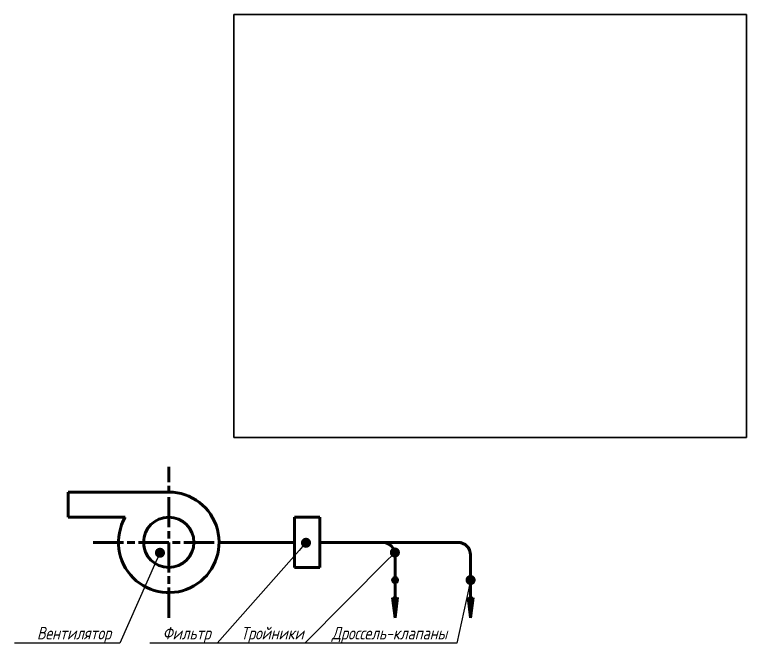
# Model space of a CAD drawing. Header units: millimetres. Extents: x 0 to 5528, y 0 to 1574.
# Drawn here: x 1828.7 to 2119.6, y 1308.5 to 1558.7 of the extents above; entities that cross this region are included whole.
import ezdxf
from ezdxf import colors
from ezdxf.entities.mleader import LeaderData, LeaderLine
from ezdxf.math import Vec2, Vec3

# ---------------------------------------------------------------- set-up
doc = ezdxf.new("R2010")
doc.units = ezdxf.units.MM
doc.linetypes.add('AM_ISO08W050', pattern=[18, 12, -1.5, 3, -1.5])
doc.layers.get('0').update_dxf_attribs({"lineweight": 60})
for name, color, linetype, lineweight in [('0.3', 130, 'Continuous', 30), ('0.6', 255, 'Continuous', 60), ('Осевые', 10, 'AM_ISO08W050', 60)]:
    doc.layers.add(name, color=color, linetype=linetype, lineweight=lineweight)
doc.styles.get("Standard").update_dxf_attribs({"font": 'GOST_A.TTF', "oblique": 15, "height": 10})
picture_1 = doc.add_image_def('image10.jpg', size_in_pixel=(426, 352))

# ---------------------------------------------------------------- blocks, each defined once
blk = doc.blocks.new('_Dot')
at = {"color": 0, "linetype": 'ByBlock', "lineweight": -2}
blk.add_line((-0.5, 0), (-1, 0), dxfattribs=at)
at = {"color": 0, "linetype": 'ByBlock', "const_width": 0.5}
blk.add_lwpolyline([(-0.25, 0, 1), (0.25, 0, 1)], format="xyb", close=True, dxfattribs=at)

msp = doc.modelspace()

# ---------------------------------------------------------------- hatches: boundary and pattern name
at = {"layer": '0.6'}
h = msp.add_hatch(color=256, dxfattribs=at)
h.dxf.hatch_style = 1
h.paths.add_polyline_path([(1979.975, 1334.681, 0.4142136), (1978.975, 1333.681, 0.4142136), (1979.975, 1332.681)])
h.paths.add_polyline_path([(1980.975, 1333.681, 0.4142136), (1979.975, 1334.681), (1979.975, 1332.681, 0.4142136)])
h = msp.add_hatch(color=256, dxfattribs=at)
h.dxf.hatch_style = 1
h.paths.add_polyline_path([(2009.975, 1334.681, 0.4142136), (2008.975, 1333.681, 0.4142136), (2009.975, 1332.681)])
h.paths.add_polyline_path([(2010.975, 1333.681, 0.4142136), (2009.975, 1334.681), (2009.975, 1332.681, 0.4142136)])
h = msp.add_hatch(color=256, dxfattribs=at)
h.dxf.hatch_style = 1
h.paths.add_polyline_path([(1980.975, 1326.681), (1979.975, 1325.681), (1979.975, 1318.681)])
h.paths.add_polyline_path([(1979.975, 1318.681), (1979.975, 1325.681), (1978.975, 1326.681)])
h = msp.add_hatch(color=256, dxfattribs=at)
h.dxf.hatch_style = 1
h.paths.add_polyline_path([(2010.975, 1326.681), (2009.975, 1325.681), (2009.975, 1318.681)])
h.paths.add_polyline_path([(2009.975, 1318.681), (2009.975, 1325.681), (2008.975, 1326.681)])

# ---------------------------------------------------------------- linework, layer by layer
for p, q in [((1889.975, 1368.681), (1849.975, 1368.681)), ((1849.975, 1368.681), (1849.975, 1358.681)), ((1849.975, 1358.681), (1872.654, 1358.681)), ((1939.975, 1348.681), (1939.975, 1358.681)), ((1939.975, 1358.681), (1949.975, 1358.681)), ((1949.975, 1358.681), (1949.975, 1338.681)), ((1909.975, 1348.681), (1939.975, 1348.681)), ((1939.975, 1338.681), (1939.975, 1348.681)), ((1949.975, 1348.681), (1974.975, 1348.681)), ((1974.975, 1348.681), (2004.975, 1348.681)), ((1979.975, 1343.681), (1979.975, 1318.681)), ((2009.975, 1343.681), (2009.975, 1318.681)), ((1949.975, 1338.681), (1939.975, 1338.681)), ((1979.975, 1318.681), (1978.975, 1326.681)), ((1978.975, 1326.681), (1979.975, 1325.681)), ((1979.975, 1318.681), (1980.975, 1326.681)), ((1980.975, 1326.681), (1979.975, 1325.681)), ((2009.975, 1318.681), (2008.975, 1326.681)), ((2008.975, 1326.681), (2009.975, 1325.681)), ((2009.975, 1318.681), (2010.975, 1326.681)), ((2010.975, 1326.681), (2009.975, 1325.681))]:
    msp.add_line(p, q, dxfattribs=at)
for centre, radius in [((1889.975, 1348.681), 10), ((1979.975, 1333.681), 1), ((2009.975, 1333.681), 1)]:
    msp.add_circle(centre, radius, dxfattribs=at)
for centre, radius, start in [((1889.975, 1348.681), 20, 150), ((1974.975, 1343.681), 5, 0), ((2004.975, 1343.681), 5, 0)]:
    msp.add_arc(centre, radius, start, 90, dxfattribs=at)
at = {"layer": 'Осевые'}
for p, q in [((1889.975, 1318.681), (1889.975, 1378.681)), ((1859.975, 1348.681), (1919.975, 1348.681))]:
    msp.add_line(p, q, dxfattribs=at)

# ---------------------------------------------------------------- pictures from other files: only their frames are drawn
at = {"layer": '0.3'}
image = msp.add_image(picture_1, insert=(1915.902, 1390.34), size_in_units=(203.731, 168.341), dxfattribs=at)
image.dxf.flags = 7

# ---------------------------------------------------------------- leaders
ml = msp.add_multileader_mtext('Standard', dxfattribs=at)
ml.set_content('Фильтр', color=256)
ml.set_leader_properties()
ml.set_arrow_properties(name='DOT')
ml.build(insert=Vec2(0, 0))
ml.multileader.update_dxf_attribs({"text_left_attachment_type": 5, "text_right_attachment_type": 5})
ctx = ml.context
ctx.base_point, ctx.char_height, ctx.landing_gap_size, ctx.plane_origin = Vec3(1886.497, 1308.609), 5, 1.001, Vec3(1944.532, 1348.498)
ctx.left_attachment, ctx.right_attachment = 5, 5
notes = []
notes.append((ctx, [(0, (1, 1, 0), (1909.202, 1308.609), (-1, 0), 0.0414, [(0, [(1944.532, 1348.498)], 0, [])])]))
ctx.mtext.insert, ctx.mtext.flow_direction = Vec3(1887.498, 1315.043), 5
ml = msp.add_multileader_mtext('Standard', dxfattribs=at)
ml.set_content('Вентилятор', color=256)
ml.set_leader_properties()
ml.set_arrow_properties(name='DOT')
ml.build(insert=Vec2(0, 0))
ml.multileader.update_dxf_attribs({"text_left_attachment_type": 5, "text_right_attachment_type": 5})
ctx = ml.context
ctx.base_point, ctx.char_height, ctx.landing_gap_size, ctx.plane_origin = Vec3(1836.538, 1308.609), 5, 1.001, Vec3(1886.451, 1344.522)
ctx.left_attachment, ctx.right_attachment = 5, 5
notes.append((ctx, [(0, (1, 1, 0), (1870.493, 1308.609), (-1, 0), 0.216, [(0, [(1886.451, 1344.522)], 0, [])])]))
ctx.mtext.insert, ctx.mtext.flow_direction = Vec3(1837.539, 1315.043), 5
ml = msp.add_multileader_mtext('Standard', dxfattribs=at)
ml.set_content('Тройники', color=256)
ml.set_leader_properties()
ml.set_arrow_properties(name='DOT')
ml.build(insert=Vec2(0, 0))
ml.multileader.update_dxf_attribs({"text_left_attachment_type": 5, "text_right_attachment_type": 5})
ctx = ml.context
ctx.base_point, ctx.char_height, ctx.landing_gap_size, ctx.plane_origin = Vec3(1917.619, 1308.609), 5, 1.001, Vec3(1979.882, 1344.641)
ctx.left_attachment, ctx.right_attachment = 5, 5
notes.append((ctx, [(0, (1, 1, 0), (1944.019, 1308.609), (-1, 0), 0.523, [(0, [(1979.882, 1344.641)], 0, [])])]))
ctx.mtext.insert, ctx.mtext.flow_direction = Vec3(1918.62, 1315.043), 5
ml = msp.add_multileader_mtext('Standard', dxfattribs=at)
ml.set_content('Дроссель-клапаны', color=256)
ml.set_leader_properties()
ml.set_arrow_properties(name='DOT')
ml.build(insert=Vec2(0, 0))
ml.multileader.update_dxf_attribs({"text_left_attachment_type": 5, "text_right_attachment_type": 5})
ctx = ml.context
ctx.base_point, ctx.char_height, ctx.landing_gap_size, ctx.plane_origin = Vec3(1953.761, 1308.609), 5, 1.001, Vec3(2009.975, 1333.681)
ctx.left_attachment, ctx.right_attachment = 5, 5
notes.append((ctx, [(0, (1, 1, 0), (2004.459, 1308.609), (-1, 0), 0.0581, [(0, [(2009.975, 1333.681)], 0, [])])]))
ctx.mtext.insert, ctx.mtext.flow_direction = Vec3(1954.762, 1315.043), 5
for ctx, leaders in notes:
    for number, flags, end, landing, length, lines in leaders:
        leader = LeaderData()
        leader.index, (leader.has_last_leader_line, leader.has_dogleg_vector, leader.attachment_direction) = number, flags
        leader.last_leader_point, leader.dogleg_vector, leader.dogleg_length = Vec3(end), Vec3(landing), length
        for number, points, colour, breaks in lines:
            line = LeaderLine()
            line.index, line.vertices, line.color, line.breaks = number, Vec3.list(points), colors.encode_raw_color(colour), breaks
            leader.lines.append(line)
        ctx.leaders.append(leader)

doc.saveas('drawing.dxf')
